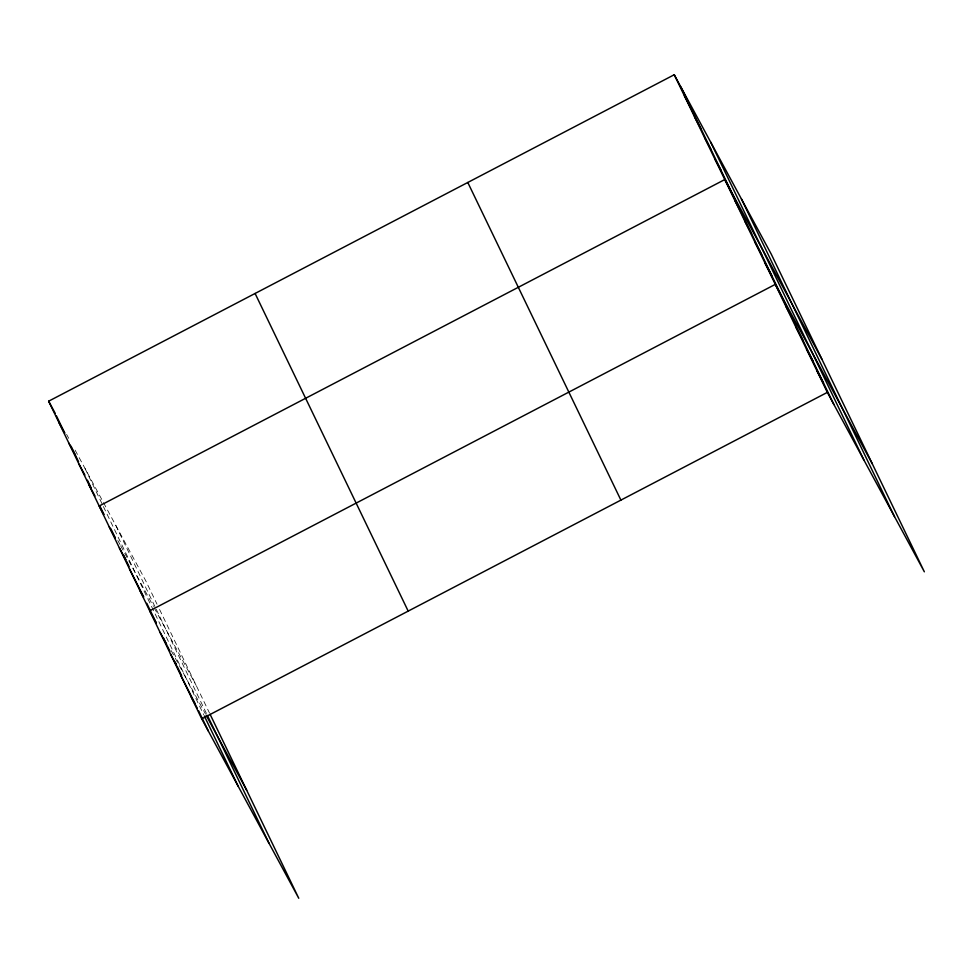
<?xml version="1.0" encoding="UTF-8"?>
<svg xmlns="http://www.w3.org/2000/svg" width="973" height="973" viewBox="0 0 973 973"><rect width="100%" height="100%" fill="white"/><g stroke="black" fill="none" stroke-linecap="round" stroke-linejoin="round"><path stroke-width="0.73" stroke-dasharray="4.87 3.65" d="M66.59 434.372L68.718 438.324M75.116 450.146L145.658 580.613L157.03 604.197M117.818 540.514L119.959 544.454M120.664 545.768L153.466 606.434M154.184 607.76L196.181 685.442M171.187 650.584L205.412 713.902M159.56 609.439L209.45 712.954M115.811 525.42L155.607 607.967M156.239 609.28L206.75 714.097M85.065 468.548L102.749 505.23M103.381 506.544L203.673 714.644"/><path stroke-width="1.46" d="M210.071 714.267L298.76 898.261L201.739 718.84L48.65 401.192L674.24 74.739L771.261 254.16L924.35 571.808L827.342 392.387L674.24 74.739M201.739 718.84L827.342 392.387M684.347 95.707L690.915 107.857M694.454 116.675L701.022 128.825M704.561 137.631L711.129 149.793M714.656 158.599L721.236 170.749M821.784 358.988L724.763 179.567L99.173 506.021L103.77 514.522M734.87 200.523L741.438 212.686M744.977 221.491L751.545 233.642M755.072 242.459L761.652 254.61M765.179 263.415L771.747 275.578M872.295 463.805L775.286 284.384L149.696 610.837L156.264 622.988L146.789 603.333M785.697 305.984L792.265 318.135M796.109 327.585L802.676 339.735M806.52 349.185L813.087 361.336M816.931 370.786L823.499 382.936M48.65 401.192L55.218 413.355M58.757 422.16L64.668 433.094M68.864 443.129L75.432 455.279M78.959 464.085L84.882 475.031M89.066 485.053L94.977 495.987M109.28 526.977L115.191 537.923L110.788 528.655M119.375 547.945L125.955 560.095L123.425 554.853M129.482 568.913L143.627 596.79M139.589 589.869L143.53 597.167M206.13 715.216L246.704 790.258M160.107 632.438L166.675 644.588L163.415 637.838M170.506 654.038L176.429 664.973M180.917 675.639L195.305 703.99M191.328 697.24L197.251 708.174M741.414 198.966L894.503 516.602M710.667 142.094L863.756 459.73M680.82 86.901L833.91 404.537M467.794 182.474L620.896 500.11M255.096 293.469L408.186 611.105M207.383 715.41L268.913 843.056M204.33 715.994L238.154 786.184M56.483 415.97L64.692 433.009M71.005 446.108L78.582 461.834M87.424 480.176L91.219 488.032M100.061 506.374L103.843 514.243M126.587 561.409L129.105 566.651M167.32 645.938L169.922 651.338M175.128 662.139L176.429 664.839M177.086 666.189L181.635 675.639M198.553 710.74L208.319 730.991"/></g></svg>
